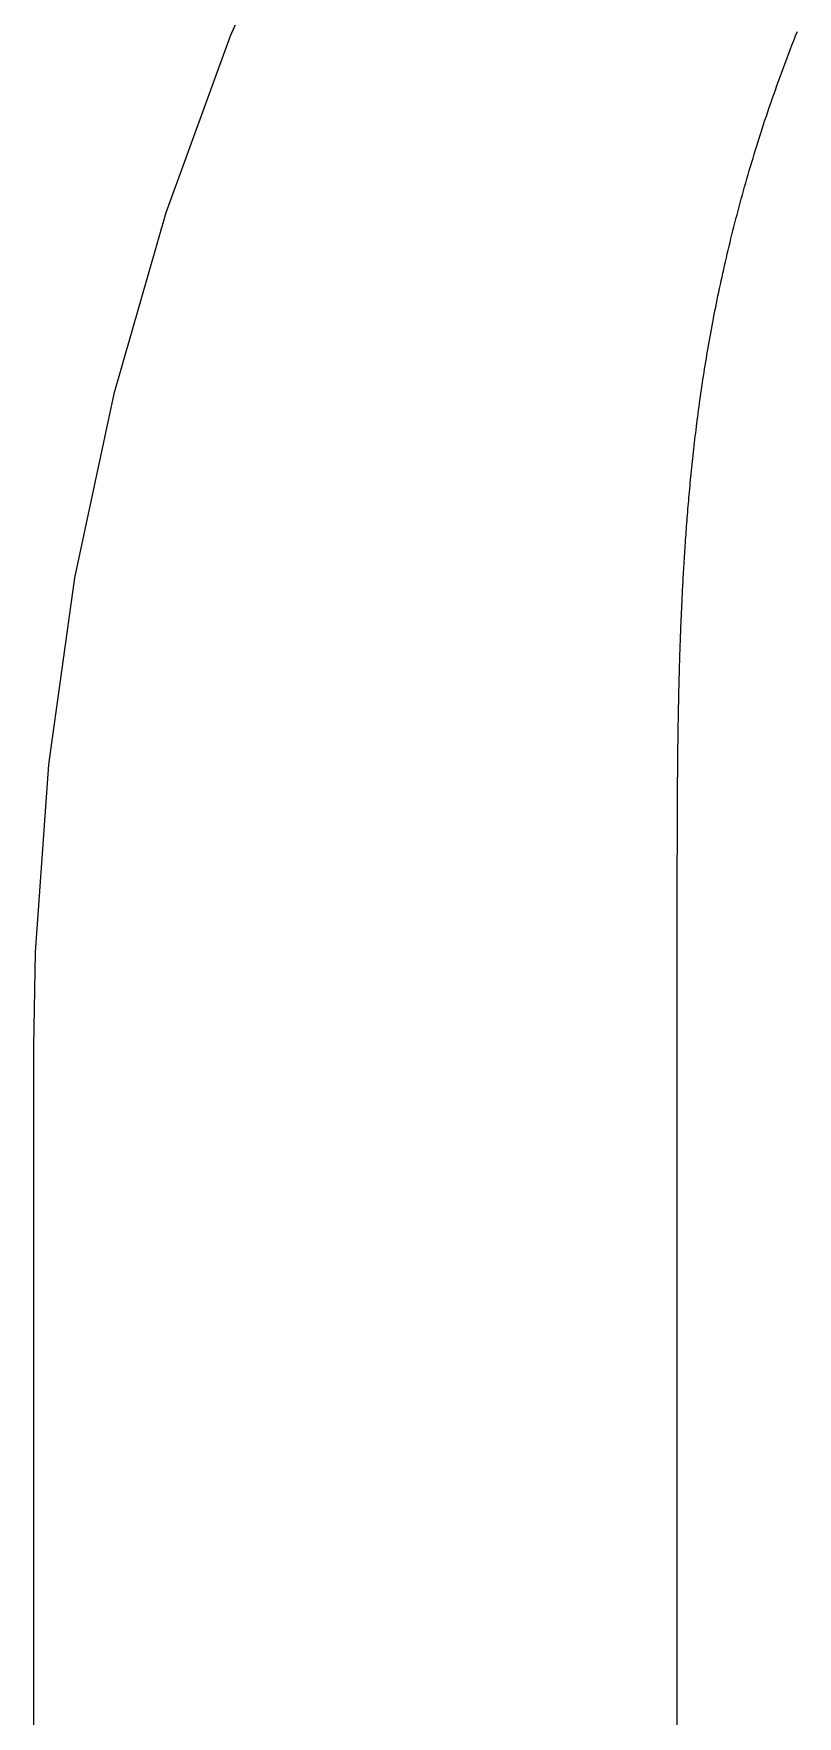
# Model space of a CAD drawing. Extents: x 45 to 235, y 1 to 395.
# Drawn here: x 44.63 to 55.5, y 346.96 to 370.91 of the extents above; entities that cross this region are included whole.
import ezdxf

# ---------------------------------------------------------------- set-up
doc = ezdxf.new("R2010")
doc.units = 0

msp = doc.modelspace()

# ---------------------------------------------------------------- linework, layer by layer
at = {"layer": 'Layer 1'}
for p, q in [((48.5184, 373.321), (47.4288, 370.874)), ((55.4738, 370.875), (55.4999, 370.941)), ((47.4288, 370.874), (46.5125, 368.357)), ((55.3731, 370.615), (55.3978, 370.68)), ((55.3978, 370.68), (55.4228, 370.745)), ((55.4228, 370.745), (55.4482, 370.81)), ((55.4482, 370.81), (55.4738, 370.875)), ((55.301, 370.422), (55.3247, 370.486)), ((55.3247, 370.486), (55.3488, 370.55)), ((55.3488, 370.55), (55.3731, 370.615)), ((55.2092, 370.169), (55.2317, 370.232)), ((55.2317, 370.232), (55.2545, 370.295)), ((55.2545, 370.295), (55.2776, 370.359)), ((55.2776, 370.359), (55.301, 370.422)), ((55.1221, 369.92), (55.1435, 369.982)), ((55.1435, 369.982), (55.1651, 370.044)), ((55.1651, 370.044), (55.187, 370.106)), ((55.187, 370.106), (55.2092, 370.169)), ((55.0396, 369.675), (55.0598, 369.736)), ((55.0598, 369.736), (55.0803, 369.797)), ((55.0803, 369.797), (55.1011, 369.858)), ((55.1011, 369.858), (55.1221, 369.92)), ((54.9613, 369.433), (54.9805, 369.493)), ((54.9805, 369.493), (55, 369.553)), ((55, 369.553), (55.0197, 369.614)), ((55.0197, 369.614), (55.0396, 369.675)), ((54.8871, 369.195), (54.9053, 369.254)), ((54.9053, 369.254), (54.9237, 369.314)), ((54.9237, 369.314), (54.9424, 369.373)), ((54.9424, 369.373), (54.9613, 369.433)), ((54.8167, 368.96), (54.834, 369.019)), ((54.834, 369.019), (54.8515, 369.077)), ((54.8515, 369.077), (54.8692, 369.136)), ((54.8692, 369.136), (54.8871, 369.195)), ((54.75, 368.728), (54.7663, 368.786)), ((54.7663, 368.786), (54.7829, 368.844)), ((54.7829, 368.844), (54.7997, 368.902)), ((54.7997, 368.902), (54.8167, 368.96)), ((54.6867, 368.5), (54.7022, 368.557)), ((54.7022, 368.557), (54.7179, 368.614)), ((54.7179, 368.614), (54.7338, 368.671)), ((54.7338, 368.671), (54.75, 368.728)), ((46.5125, 368.357), (45.774, 365.782)), ((54.6121, 368.217), (54.6266, 368.273)), ((54.6266, 368.273), (54.6413, 368.33)), ((54.6413, 368.33), (54.6562, 368.386)), ((54.6562, 368.386), (54.6714, 368.443)), ((54.6714, 368.443), (54.6867, 368.5)), ((54.5559, 367.994), (54.5697, 368.049)), ((54.5697, 368.049), (54.5836, 368.105)), ((54.5836, 368.105), (54.5978, 368.161)), ((54.5978, 368.161), (54.6121, 368.217)), ((54.5026, 367.773), (54.5157, 367.828)), ((54.5157, 367.828), (54.5289, 367.883)), ((54.5289, 367.883), (54.5423, 367.938)), ((54.5423, 367.938), (54.5559, 367.994)), ((54.44, 367.499), (54.4522, 367.554)), ((54.4522, 367.554), (54.4645, 367.608)), ((54.4645, 367.608), (54.477, 367.663)), ((54.477, 367.663), (54.4897, 367.718)), ((54.4897, 367.718), (54.5026, 367.773)), ((54.393, 367.283), (54.4045, 367.337)), ((54.4045, 367.337), (54.4162, 367.391)), ((54.4162, 367.391), (54.428, 367.445)), ((54.428, 367.445), (54.44, 367.499)), ((54.3487, 367.069), (54.3595, 367.122)), ((54.3595, 367.122), (54.3705, 367.176)), ((54.3705, 367.176), (54.3817, 367.229)), ((54.3817, 367.229), (54.393, 367.283)), ((54.2969, 366.804), (54.3069, 366.857)), ((54.3069, 366.857), (54.3171, 366.91)), ((54.3171, 366.91), (54.3275, 366.963)), ((54.3275, 366.963), (54.338, 367.016)), ((54.338, 367.016), (54.3487, 367.069)), ((54.2583, 366.595), (54.2677, 366.647)), ((54.2677, 366.647), (54.2772, 366.7)), ((54.2772, 366.7), (54.287, 366.752)), ((54.287, 366.752), (54.2969, 366.804)), ((54.2135, 366.338), (54.2222, 366.389)), ((54.2222, 366.389), (54.231, 366.441)), ((54.231, 366.441), (54.2399, 366.492)), ((54.2399, 366.492), (54.249, 366.544)), ((54.249, 366.544), (54.2583, 366.595)), ((54.1725, 366.086), (54.1804, 366.136)), ((54.1804, 366.136), (54.1885, 366.186)), ((54.1885, 366.186), (54.1967, 366.237)), ((54.1967, 366.237), (54.205, 366.287)), ((54.205, 366.287), (54.2135, 366.338)), ((54.1352, 365.839), (54.1424, 365.888)), ((54.1424, 365.888), (54.1497, 365.937)), ((54.1497, 365.937), (54.1572, 365.987)), ((54.1572, 365.987), (54.1648, 366.036)), ((54.1648, 366.036), (54.1725, 366.086)), ((45.774, 365.782), (45.217, 363.162)), ((54.1013, 365.598), (54.1078, 365.646)), ((54.1078, 365.646), (54.1145, 365.694)), ((54.1145, 365.694), (54.1213, 365.742)), ((54.1213, 365.742), (54.1282, 365.791)), ((54.1282, 365.791), (54.1352, 365.839)), ((54.0705, 365.362), (54.0764, 365.409)), ((54.0764, 365.409), (54.0825, 365.456)), ((54.0825, 365.456), (54.0886, 365.503)), ((54.0886, 365.503), (54.0949, 365.55)), ((54.0949, 365.55), (54.1013, 365.598)), ((54.0425, 365.132), (54.0479, 365.178)), ((54.0479, 365.178), (54.0534, 365.223)), ((54.0534, 365.223), (54.059, 365.269)), ((54.059, 365.269), (54.0647, 365.316)), ((54.0647, 365.316), (54.0705, 365.362)), ((54.0171, 364.907), (54.022, 364.952)), ((54.022, 364.952), (54.027, 364.997)), ((54.027, 364.997), (54.0321, 365.042)), ((54.0321, 365.042), (54.0372, 365.087)), ((54.0372, 365.087), (54.0425, 365.132)), ((53.9898, 364.645), (53.9941, 364.688)), ((53.9941, 364.688), (53.9985, 364.732)), ((53.9985, 364.732), (54.003, 364.775)), ((54.003, 364.775), (54.0076, 364.819)), ((54.0076, 364.819), (54.0123, 364.863)), ((54.0123, 364.863), (54.0171, 364.907)), ((53.9693, 364.432), (53.9732, 364.474)), ((53.9732, 364.474), (53.9772, 364.516)), ((53.9772, 364.516), (53.9813, 364.559)), ((53.9813, 364.559), (53.9855, 364.602)), ((53.9855, 364.602), (53.9898, 364.645)), ((53.9473, 364.182), (53.9508, 364.223)), ((53.9508, 364.223), (53.9543, 364.264)), ((53.9543, 364.264), (53.958, 364.306)), ((53.958, 364.306), (53.9617, 364.348)), ((53.9617, 364.348), (53.9654, 364.389)), ((53.9654, 364.389), (53.9693, 364.432)), ((53.9277, 363.939), (53.9308, 363.979)), ((53.9308, 363.979), (53.934, 364.019)), ((53.934, 364.019), (53.9372, 364.06)), ((53.9372, 364.06), (53.9405, 364.1)), ((53.9405, 364.1), (53.9438, 364.141)), ((53.9438, 364.141), (53.9473, 364.182)), ((53.9103, 363.703), (53.9131, 363.742)), ((53.9131, 363.742), (53.9159, 363.781)), ((53.9159, 363.781), (53.9188, 363.82)), ((53.9188, 363.82), (53.9217, 363.86)), ((53.9217, 363.86), (53.9246, 363.899)), ((53.9246, 363.899), (53.9277, 363.939)), ((53.895, 363.473), (53.8974, 363.511)), ((53.8974, 363.511), (53.8999, 363.549)), ((53.8999, 363.549), (53.9024, 363.587)), ((53.9024, 363.587), (53.905, 363.625)), ((53.905, 363.625), (53.9077, 363.664)), ((53.9077, 363.664), (53.9103, 363.703)), ((53.8793, 363.213), (53.8814, 363.249)), ((53.8814, 363.249), (53.8836, 363.286)), ((53.8836, 363.286), (53.8858, 363.323)), ((53.8858, 363.323), (53.888, 363.36)), ((53.888, 363.36), (53.8903, 363.398)), ((53.8903, 363.398), (53.8926, 363.435)), ((53.8926, 363.435), (53.895, 363.473)), ((45.217, 363.162), (44.8441, 360.509)), ((53.8676, 362.996), (53.8694, 363.032)), ((53.8694, 363.032), (53.8713, 363.068)), ((53.8713, 363.068), (53.8733, 363.104)), ((53.8733, 363.104), (53.8752, 363.14)), ((53.8752, 363.14), (53.8773, 363.176)), ((53.8773, 363.176), (53.8793, 363.213)), ((53.8557, 362.751), (53.8573, 362.785)), ((53.8573, 362.785), (53.8589, 362.82)), ((53.8589, 362.82), (53.8606, 362.855)), ((53.8606, 362.855), (53.8623, 362.89)), ((53.8623, 362.89), (53.864, 362.925)), ((53.864, 362.925), (53.8658, 362.96)), ((53.8658, 362.96), (53.8676, 362.996)), ((53.8454, 362.513), (53.8468, 362.546)), ((53.8468, 362.546), (53.8482, 362.58)), ((53.8482, 362.58), (53.8496, 362.614)), ((53.8496, 362.614), (53.8511, 362.648)), ((53.8511, 362.648), (53.8526, 362.682)), ((53.8526, 362.682), (53.8541, 362.716)), ((53.8541, 362.716), (53.8557, 362.751)), ((53.8366, 362.282), (53.8378, 362.315)), ((53.8378, 362.315), (53.839, 362.347)), ((53.839, 362.347), (53.8402, 362.38)), ((53.8402, 362.38), (53.8415, 362.413)), ((53.8415, 362.413), (53.8427, 362.446)), ((53.8427, 362.446), (53.8441, 362.479)), ((53.8441, 362.479), (53.8454, 362.513)), ((53.8281, 362.028), (53.829, 362.059)), ((53.829, 362.059), (53.8301, 362.091)), ((53.8301, 362.091), (53.8311, 362.122)), ((53.8311, 362.122), (53.8321, 362.154)), ((53.8321, 362.154), (53.8332, 362.186)), ((53.8332, 362.186), (53.8343, 362.218)), ((53.8343, 362.218), (53.8354, 362.25)), ((53.8354, 362.25), (53.8366, 362.282)), ((53.821, 361.782), (53.8218, 361.813)), ((53.8218, 361.813), (53.8226, 361.843)), ((53.8226, 361.843), (53.8235, 361.873)), ((53.8235, 361.873), (53.8244, 361.904)), ((53.8244, 361.904), (53.8252, 361.935)), ((53.8252, 361.935), (53.8262, 361.966)), ((53.8262, 361.966), (53.8271, 361.997)), ((53.8271, 361.997), (53.8281, 362.028)), ((53.8151, 361.546), (53.8158, 361.575)), ((53.8158, 361.575), (53.8165, 361.604)), ((53.8165, 361.604), (53.8172, 361.633)), ((53.8172, 361.633), (53.8179, 361.663)), ((53.8179, 361.663), (53.8186, 361.693)), ((53.8186, 361.693), (53.8194, 361.722)), ((53.8194, 361.722), (53.8202, 361.752)), ((53.8202, 361.752), (53.821, 361.782)), ((53.8102, 361.317), (53.8108, 361.345)), ((53.8108, 361.345), (53.8114, 361.374)), ((53.8114, 361.374), (53.8119, 361.402)), ((53.8119, 361.402), (53.8125, 361.43)), ((53.8125, 361.43), (53.8132, 361.459)), ((53.8132, 361.459), (53.8138, 361.488)), ((53.8138, 361.488), (53.8144, 361.517)), ((53.8144, 361.517), (53.8151, 361.546)), ((53.8058, 361.07), (53.8063, 361.097)), ((53.8063, 361.097), (53.8067, 361.124)), ((53.8067, 361.124), (53.8072, 361.151)), ((53.8072, 361.151), (53.8077, 361.179)), ((53.8077, 361.179), (53.8081, 361.206)), ((53.8081, 361.206), (53.8086, 361.234)), ((53.8086, 361.234), (53.8092, 361.262)), ((53.8092, 361.262), (53.8097, 361.289)), ((53.8097, 361.289), (53.8102, 361.317)), ((53.8023, 360.833), (53.8027, 360.859)), ((53.8027, 360.859), (53.803, 360.885)), ((53.803, 360.885), (53.8034, 360.911)), ((53.8034, 360.911), (53.8038, 360.937)), ((53.8038, 360.937), (53.8042, 360.964)), ((53.8042, 360.964), (53.8046, 360.99)), ((53.8046, 360.99), (53.805, 361.017)), ((53.805, 361.017), (53.8054, 361.043)), ((53.8054, 361.043), (53.8058, 361.07)), ((53.7996, 360.606), (53.7998, 360.631)), ((53.7998, 360.631), (53.8001, 360.655)), ((53.8001, 360.655), (53.8004, 360.68)), ((53.8004, 360.68), (53.8007, 360.706)), ((53.8007, 360.706), (53.801, 360.731)), ((53.801, 360.731), (53.8013, 360.756)), ((53.8013, 360.756), (53.8016, 360.782)), ((53.8016, 360.782), (53.802, 360.807)), ((53.802, 360.807), (53.8023, 360.833)), ((44.8441, 360.509), (44.6571, 357.837)), ((53.7973, 360.364), (53.7975, 360.387)), ((53.7975, 360.387), (53.7977, 360.411)), ((53.7977, 360.411), (53.7979, 360.435)), ((53.7979, 360.435), (53.7981, 360.459)), ((53.7981, 360.459), (53.7983, 360.483)), ((53.7983, 360.483), (53.7986, 360.508)), ((53.7986, 360.508), (53.7988, 360.532)), ((53.7988, 360.532), (53.7991, 360.556)), ((53.7991, 360.556), (53.7993, 360.581)), ((53.7993, 360.581), (53.7996, 360.606)), ((53.7954, 360.11), (53.7955, 360.132)), ((53.7955, 360.132), (53.7957, 360.155)), ((53.7957, 360.155), (53.7958, 360.178)), ((53.7958, 360.178), (53.796, 360.201)), ((53.796, 360.201), (53.7962, 360.224)), ((53.7962, 360.224), (53.7963, 360.247)), ((53.7963, 360.247), (53.7965, 360.27)), ((53.7965, 360.27), (53.7967, 360.293)), ((53.7967, 360.293), (53.7969, 360.317)), ((53.7969, 360.317), (53.7971, 360.34)), ((53.7971, 360.34), (53.7973, 360.364)), ((53.7942, 359.89), (53.7943, 359.912)), ((53.7943, 359.912), (53.7944, 359.933)), ((53.7944, 359.933), (53.7945, 359.955)), ((53.7945, 359.955), (53.7946, 359.977)), ((53.7946, 359.977), (53.7948, 359.999)), ((53.7948, 359.999), (53.7949, 360.021)), ((53.7949, 360.021), (53.795, 360.043)), ((53.795, 360.043), (53.7951, 360.065)), ((53.7951, 360.065), (53.7953, 360.087)), ((53.7953, 360.087), (53.7954, 360.11)), ((53.7932, 359.639), (53.7933, 359.66)), ((53.7933, 359.66), (53.7934, 359.68)), ((53.7934, 359.701), (53.7935, 359.721)), ((53.7934, 359.68), (53.7934, 359.701)), ((53.7935, 359.721), (53.7936, 359.742)), ((53.7936, 359.742), (53.7937, 359.763)), ((53.7937, 359.784), (53.7938, 359.805)), ((53.7937, 359.763), (53.7937, 359.784)), ((53.7938, 359.805), (53.7939, 359.826)), ((53.7939, 359.826), (53.794, 359.847)), ((53.794, 359.847), (53.7941, 359.869)), ((53.7941, 359.869), (53.7942, 359.89)), ((53.7926, 359.402), (53.7927, 359.421)), ((53.7927, 359.441), (53.7928, 359.46)), ((53.7927, 359.421), (53.7927, 359.441)), ((53.7928, 359.48), (53.7929, 359.499)), ((53.7928, 359.46), (53.7928, 359.48)), ((53.7929, 359.539), (53.793, 359.559)), ((53.7929, 359.519), (53.7929, 359.539)), ((53.7929, 359.499), (53.7929, 359.519)), ((53.793, 359.559), (53.7931, 359.579)), ((53.7931, 359.599), (53.7932, 359.619)), ((53.7931, 359.579), (53.7931, 359.599)), ((53.7932, 359.619), (53.7932, 359.639)), ((53.7923, 359.213), (53.7924, 359.232)), ((53.7923, 359.195), (53.7923, 359.213)), ((53.7923, 359.177), (53.7923, 359.195)), ((53.7923, 359.159), (53.7923, 359.177)), ((53.7924, 359.288), (53.7925, 359.307)), ((53.7924, 359.269), (53.7924, 359.288)), ((53.7924, 359.25), (53.7924, 359.269)), ((53.7924, 359.232), (53.7924, 359.25)), ((53.7925, 359.344), (53.7926, 359.363)), ((53.7925, 359.325), (53.7925, 359.344)), ((53.7925, 359.307), (53.7925, 359.325)), ((53.7926, 359.383), (53.7926, 359.402)), ((53.7926, 359.363), (53.7926, 359.383)), ((53.7921, 358.964), (53.7922, 358.981)), ((53.7921, 358.947), (53.7921, 358.964)), ((53.7921, 358.93), (53.7921, 358.947)), ((53.7922, 359.104), (53.7923, 359.122)), ((53.7922, 359.087), (53.7922, 359.104)), ((53.7922, 359.069), (53.7922, 359.087)), ((53.7922, 359.051), (53.7922, 359.069)), ((53.7922, 359.034), (53.7922, 359.051)), ((53.7922, 359.016), (53.7922, 359.034)), ((53.7922, 358.999), (53.7922, 359.016)), ((53.7922, 358.981), (53.7922, 358.999)), ((53.7923, 359.14), (53.7923, 359.159)), ((53.7923, 359.122), (53.7923, 359.14)), ((53.7921, 358.913), (53.7921, 358.93)), ((53.7921, 358.896), (53.7921, 358.913)), ((53.7921, 358.879), (53.7921, 358.896)), ((53.7921, 358.862), (53.7921, 358.879)), ((53.7921, 358.845), (53.7921, 358.862)), ((53.7921, 358.829), (53.7921, 358.845)), ((53.7921, 358.812), (53.7921, 358.829)), ((53.7921, 358.796), (53.7921, 358.812)), ((53.7921, 358.779), (53.7921, 358.796)), ((53.7921, 358.763), (53.7921, 358.779)), ((53.7921, 358.747), (53.7921, 358.763)), ((53.7921, 358.731), (53.7921, 358.747)), ((53.7921, 358.715), (53.7921, 358.731)), ((53.7921, 358.699), (53.7921, 358.715)), ((53.7921, 358.683), (53.7921, 358.699)), ((53.7921, 358.667), (53.7921, 358.683)), ((53.7921, 358.651), (53.7921, 358.667)), ((53.7921, 358.636), (53.7921, 358.651)), ((53.7921, 358.62), (53.7921, 358.636)), ((53.7921, 358.605), (53.7921, 358.62)), ((53.7921, 358.589), (53.7921, 358.605)), ((53.7921, 358.574), (53.7921, 358.589)), ((53.7921, 358.559), (53.7921, 358.574)), ((53.7921, 358.543), (53.7921, 358.559)), ((53.7921, 358.528), (53.7921, 358.543)), ((53.7921, 358.513), (53.7921, 358.528)), ((53.7921, 358.498), (53.7921, 358.513)), ((53.7921, 358.483), (53.7921, 358.498)), ((53.7921, 358.468), (53.7921, 358.483)), ((53.7921, 358.453), (53.7921, 358.468)), ((53.7921, 358.438), (53.7921, 358.453)), ((53.7921, 358.424), (53.7921, 358.438)), ((53.7921, 358.409), (53.7921, 358.424)), ((53.7921, 358.394), (53.7921, 358.409)), ((53.7921, 358.379), (53.7921, 358.394)), ((53.7921, 358.365), (53.7921, 358.379)), ((53.7921, 358.35), (53.7921, 358.365)), ((53.7921, 358.336), (53.7921, 358.35)), ((53.7921, 358.321), (53.7921, 358.336)), ((53.7921, 358.306), (53.7921, 358.321)), ((53.7921, 358.292), (53.7921, 358.306)), ((53.7921, 358.277), (53.7921, 358.292)), ((53.7921, 358.263), (53.7921, 358.277)), ((53.7922, 358.249), (53.7921, 358.263)), ((53.7922, 358.234), (53.7922, 358.249)), ((53.7922, 358.22), (53.7922, 358.234)), ((53.7922, 358.205), (53.7922, 358.22)), ((53.7922, 358.191), (53.7922, 358.205)), ((53.7922, 358.176), (53.7922, 358.191)), ((53.7922, 358.162), (53.7922, 358.176)), ((53.7922, 358.148), (53.7922, 358.162)), ((53.7922, 358.133), (53.7922, 358.148)), ((53.7922, 358.119), (53.7922, 358.133)), ((53.7922, 358.104), (53.7922, 358.119)), ((53.7922, 358.09), (53.7922, 358.104)), ((53.7922, 358.075), (53.7922, 358.09)), ((53.7922, 358.061), (53.7922, 358.075)), ((53.7922, 358.046), (53.7922, 358.061)), ((53.7922, 358.032), (53.7922, 358.046)), ((53.7922, 358.017), (53.7922, 358.032)), ((53.7922, 358.003), (53.7922, 358.017)), ((53.7922, 357.988), (53.7922, 358.003)), ((53.7922, 357.974), (53.7922, 357.988)), ((44.6571, 357.837), (44.6336, 356.5)), ((53.7922, 357.959), (53.7922, 357.974)), ((53.7922, 357.945), (53.7922, 357.959)), ((53.7922, 357.93), (53.7922, 357.945)), ((53.7922, 357.916), (53.7922, 357.93)), ((53.7922, 357.901), (53.7922, 357.916)), ((53.7922, 357.887), (53.7922, 357.901)), ((53.7922, 357.872), (53.7922, 357.887)), ((53.7922, 357.858), (53.7922, 357.872)), ((53.7922, 357.843), (53.7922, 357.858)), ((53.7922, 357.829), (53.7922, 357.843)), ((53.7922, 357.814), (53.7922, 357.829)), ((53.7922, 357.799), (53.7922, 357.814)), ((53.7922, 357.785), (53.7922, 357.799)), ((53.7922, 357.77), (53.7922, 357.785)), ((53.7922, 357.756), (53.7922, 357.77)), ((53.7922, 357.741), (53.7922, 357.756)), ((53.7922, 357.727), (53.7922, 357.741)), ((53.7922, 357.712), (53.7922, 357.727)), ((53.7922, 357.697), (53.7922, 357.712)), ((53.7922, 357.683), (53.7922, 357.697)), ((53.7922, 357.668), (53.7922, 357.683)), ((53.7922, 357.654), (53.7922, 357.668)), ((53.7922, 357.639), (53.7922, 357.654)), ((53.7922, 357.625), (53.7922, 357.639)), ((53.7922, 357.61), (53.7922, 357.625)), ((53.7922, 357.595), (53.7922, 357.61)), ((53.7922, 357.581), (53.7922, 357.595)), ((53.7922, 357.566), (53.7922, 357.581)), ((53.7922, 357.552), (53.7922, 357.566)), ((53.7922, 357.537), (53.7922, 357.552)), ((53.7922, 357.523), (53.7922, 357.537)), ((53.7922, 357.508), (53.7922, 357.523)), ((53.7922, 357.493), (53.7922, 357.508)), ((53.7922, 357.479), (53.7922, 357.493)), ((53.7922, 357.464), (53.7922, 357.479)), ((53.7922, 357.449), (53.7922, 357.464)), ((53.7922, 357.435), (53.7922, 357.449)), ((53.7922, 357.42), (53.7922, 357.435)), ((53.7922, 357.405), (53.7922, 357.42)), ((53.7922, 357.391), (53.7922, 357.405)), ((53.7922, 357.376), (53.7922, 357.391)), ((53.7922, 357.361), (53.7922, 357.376)), ((53.7922, 357.346), (53.7922, 357.361)), ((53.7922, 357.332), (53.7922, 357.346)), ((53.7922, 357.317), (53.7922, 357.332)), ((53.7922, 357.302), (53.7922, 357.317)), ((53.7922, 357.287), (53.7922, 357.302)), ((53.7922, 357.272), (53.7922, 357.287)), ((53.7922, 357.257), (53.7922, 357.272)), ((53.7922, 357.242), (53.7922, 357.257)), ((53.7922, 357.227), (53.7922, 357.242)), ((53.7922, 357.212), (53.7922, 357.227)), ((53.7922, 357.196), (53.7922, 357.212)), ((53.7922, 357.181), (53.7922, 357.196)), ((53.7922, 357.166), (53.7922, 357.181)), ((53.7922, 357.15), (53.7922, 357.166)), ((53.7922, 357.135), (53.7922, 357.15)), ((53.7922, 357.119), (53.7922, 357.135)), ((53.7922, 357.104), (53.7922, 357.119)), ((53.7922, 357.088), (53.7922, 357.104)), ((53.7922, 357.073), (53.7922, 357.088)), ((53.7922, 357.057), (53.7922, 357.073)), ((53.7922, 357.041), (53.7922, 357.057)), ((53.7922, 357.025), (53.7922, 357.041)), ((53.7922, 357.009), (53.7922, 357.025)), ((53.7922, 356.993), (53.7922, 357.009)), ((53.7922, 356.977), (53.7922, 356.993)), ((53.7922, 356.961), (53.7922, 356.977)), ((53.7922, 356.945), (53.7922, 356.961)), ((53.7922, 356.928), (53.7922, 356.945)), ((53.7922, 356.912), (53.7922, 356.928)), ((53.7922, 356.895), (53.7922, 356.912)), ((53.7922, 356.879), (53.7922, 356.895)), ((53.7922, 356.862), (53.7922, 356.879)), ((53.7922, 356.845), (53.7922, 356.862)), ((53.7922, 356.828), (53.7922, 356.845)), ((53.7922, 356.811), (53.7922, 356.828)), ((53.7922, 356.794), (53.7922, 356.811)), ((53.7922, 356.777), (53.7922, 356.794)), ((53.7922, 356.76), (53.7922, 356.777)), ((53.7922, 356.742), (53.7922, 356.76)), ((53.7922, 356.725), (53.7922, 356.742)), ((53.7922, 356.707), (53.7922, 356.725)), ((53.7922, 356.69), (53.7922, 356.707)), ((53.7922, 356.672), (53.7922, 356.69)), ((53.7922, 356.654), (53.7922, 356.672)), ((53.7922, 356.636), (53.7922, 356.654)), ((53.7922, 356.618), (53.7922, 356.636)), ((53.7922, 356.6), (53.7922, 356.618)), ((53.7922, 356.581), (53.7922, 356.6)), ((53.7922, 356.563), (53.7922, 356.581)), ((53.7922, 356.545), (53.7922, 356.563)), ((53.7922, 356.526), (53.7922, 356.545)), ((44.6336, 356.5), (44.6336, 39.4004)), ((53.7921, 356.488), (53.7922, 356.507)), ((53.7921, 356.469), (53.7921, 356.488)), ((53.7921, 356.45), (53.7921, 356.469)), ((53.7921, 356.431), (53.7921, 356.45)), ((53.7921, 356.412), (53.7921, 356.431)), ((53.7921, 356.392), (53.7921, 356.412)), ((53.7921, 356.373), (53.7921, 356.392)), ((53.7921, 356.353), (53.7921, 356.373)), ((53.7921, 356.334), (53.7921, 356.353)), ((53.7921, 356.314), (53.7921, 356.334)), ((53.7921, 356.294), (53.7921, 356.314)), ((53.7922, 356.507), (53.7922, 356.526)), ((53.7921, 356.274), (53.7921, 356.294)), ((53.7921, 356.253), (53.7921, 356.274)), ((53.7921, 356.233), (53.7921, 356.253)), ((53.7921, 356.213), (53.7921, 356.233)), ((53.7921, 356.192), (53.7921, 356.213)), ((53.7921, 356.171), (53.7921, 356.192)), ((53.7921, 356.15), (53.7921, 356.171)), ((53.7921, 356.129), (53.7921, 356.15)), ((53.7921, 356.108), (53.7921, 356.129)), ((53.7921, 356.087), (53.7921, 356.108)), ((53.7921, 356.066), (53.7921, 356.087)), ((53.7921, 356.044), (53.7921, 356.066)), ((53.7921, 356.023), (53.7921, 356.044)), ((53.7921, 356.001), (53.7921, 356.023)), ((53.7921, 355.979), (53.7921, 356.001)), ((53.7921, 355.957), (53.7921, 355.979)), ((53.7921, 355.935), (53.7921, 355.957)), ((53.7921, 355.913), (53.7921, 355.935)), ((53.7921, 355.89), (53.7921, 355.913)), ((53.7921, 355.868), (53.7921, 355.89)), ((53.7921, 355.845), (53.7921, 355.868)), ((53.7921, 355.822), (53.7921, 355.845)), ((53.7921, 355.799), (53.7921, 355.822)), ((53.7921, 355.776), (53.7921, 355.799)), ((53.7921, 355.753), (53.7921, 355.776)), ((53.7921, 355.73), (53.7921, 355.753)), ((53.7921, 355.706), (53.7921, 355.73)), ((53.7921, 355.683), (53.7921, 355.706)), ((53.7921, 355.659), (53.7921, 355.683)), ((53.7921, 355.635), (53.7921, 355.659)), ((53.7921, 355.611), (53.7921, 355.635)), ((53.7921, 355.587), (53.7921, 355.611)), ((53.7921, 355.563), (53.7921, 355.587)), ((53.7921, 355.539), (53.7921, 355.563)), ((53.7921, 355.514), (53.7921, 355.539)), ((53.7921, 355.49), (53.7921, 355.514)), ((53.7921, 355.465), (53.7921, 355.49)), ((53.7921, 355.441), (53.7921, 355.465)), ((53.7921, 355.416), (53.7921, 355.441)), ((53.7921, 355.391), (53.7921, 355.416)), ((53.7921, 355.366), (53.7921, 355.391)), ((53.7921, 355.341), (53.7921, 355.366)), ((53.7921, 355.315), (53.7921, 355.341)), ((53.7921, 355.29), (53.7921, 355.315)), ((53.7921, 355.265), (53.7921, 355.29)), ((53.7921, 355.239), (53.7921, 355.265)), ((53.7921, 355.213), (53.7921, 355.239)), ((53.7921, 355.188), (53.7921, 355.213)), ((53.7921, 355.162), (53.7921, 355.188)), ((53.7921, 355.136), (53.7921, 355.162)), ((53.7921, 355.11), (53.7921, 355.136)), ((53.7921, 355.083), (53.7921, 355.11)), ((53.7921, 355.057), (53.7921, 355.083)), ((53.7921, 355.031), (53.7921, 355.057)), ((53.7921, 355.004), (53.7921, 355.031)), ((53.7921, 354.978), (53.7921, 355.004)), ((53.7921, 354.951), (53.7921, 354.978)), ((53.7921, 354.924), (53.7921, 354.951)), ((53.7921, 354.897), (53.7921, 354.924)), ((53.7921, 354.87), (53.7921, 354.897)), ((53.7921, 354.843), (53.7921, 354.87)), ((53.7921, 354.816), (53.7921, 354.843)), ((53.7921, 354.789), (53.7921, 354.816)), ((53.7921, 354.761), (53.7921, 354.789)), ((53.7921, 354.734), (53.7921, 354.761)), ((53.7921, 354.706), (53.7921, 354.734)), ((53.7921, 354.678), (53.7921, 354.706)), ((53.7921, 354.651), (53.7921, 354.678)), ((53.7921, 354.623), (53.7921, 354.651)), ((53.7921, 354.595), (53.7921, 354.623)), ((53.7921, 354.567), (53.7921, 354.595)), ((53.7921, 354.538), (53.7921, 354.567)), ((53.7921, 330.236), (53.7921, 354.538))]:
    msp.add_line(p, q, dxfattribs=at)

doc.saveas('drawing.dxf')
